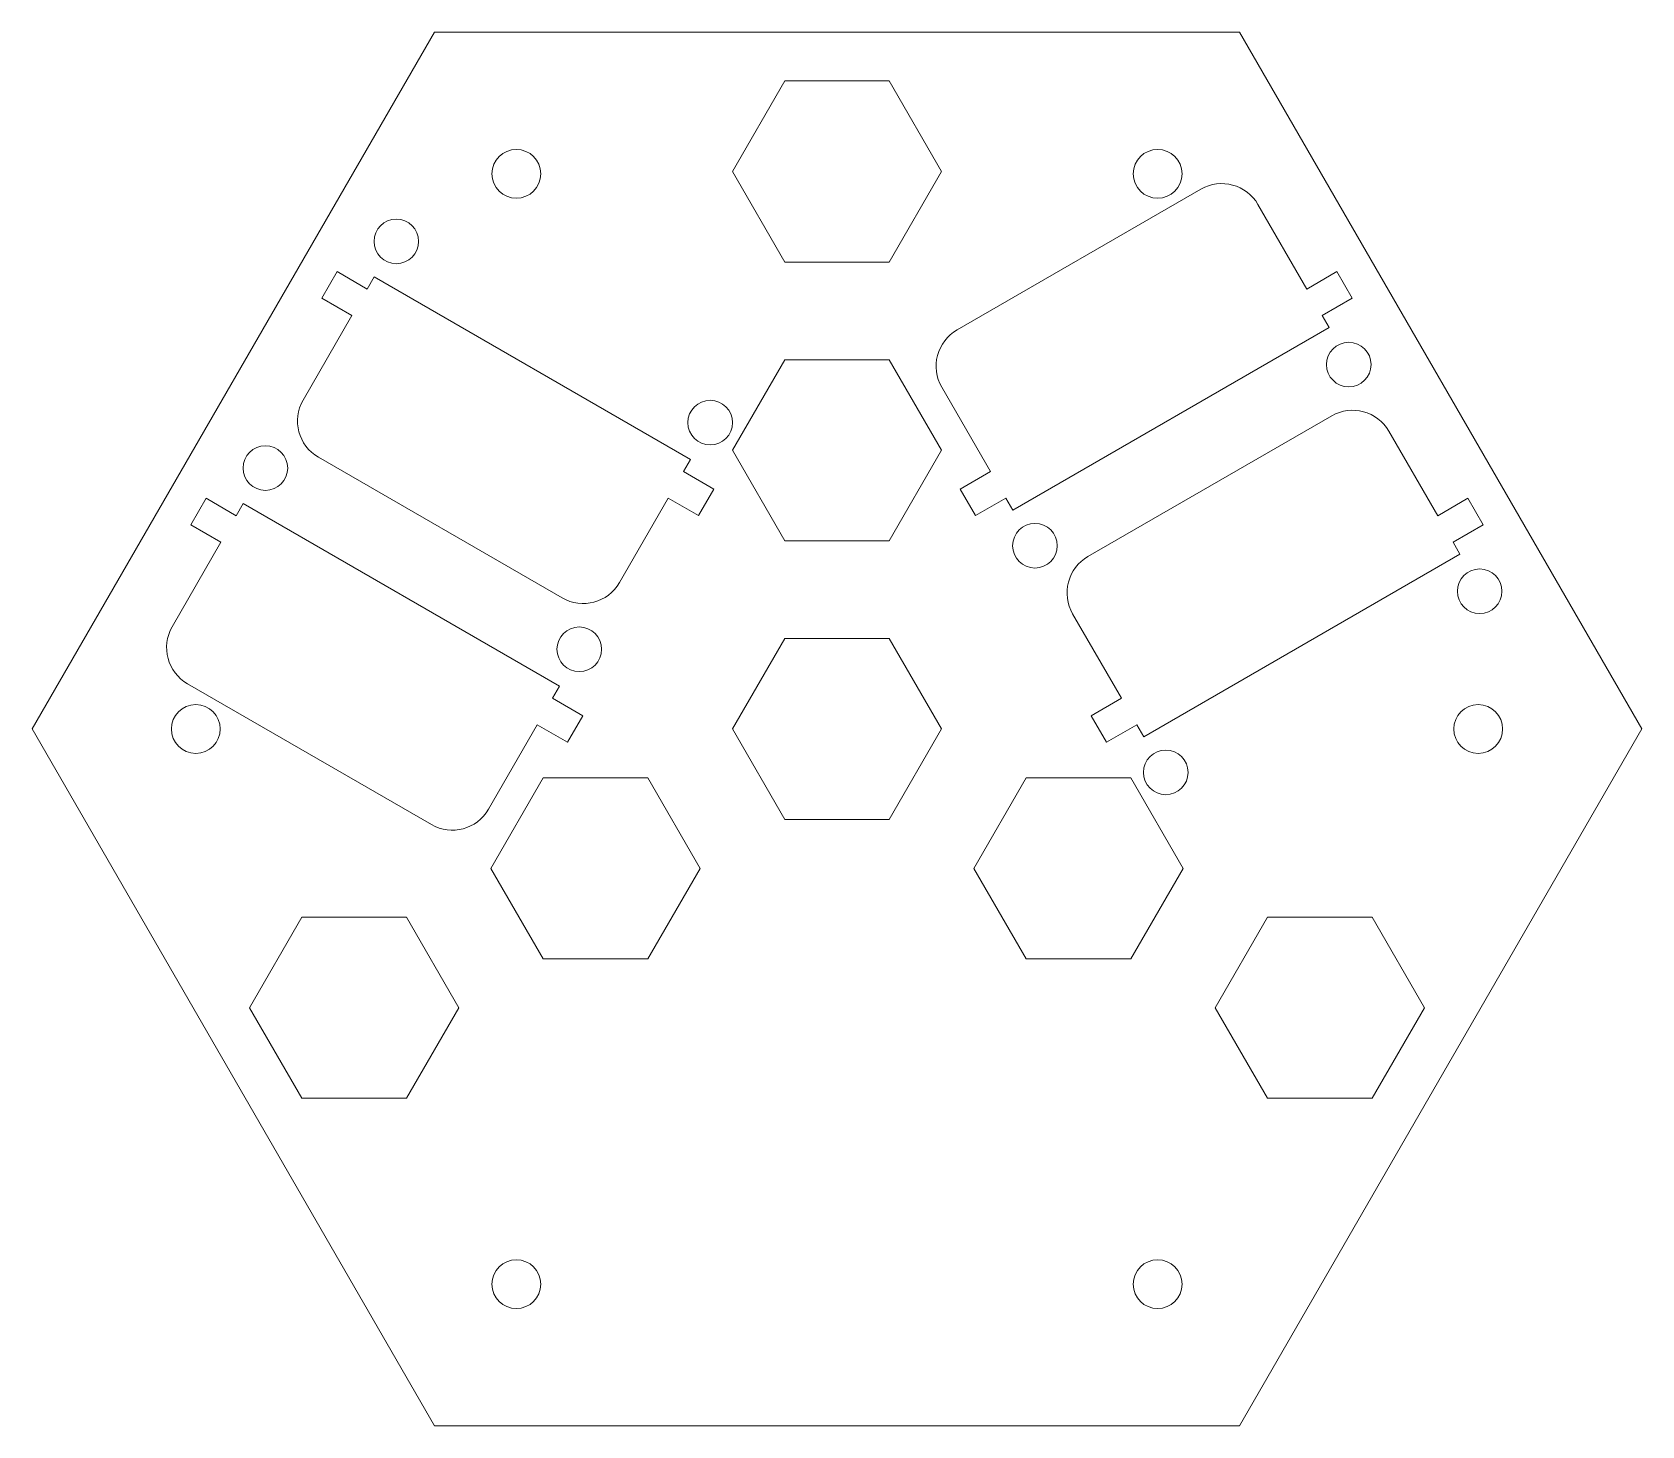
# Model space of a CAD drawing. Extents: x 1.21 to 5.75, y 2.66 to 6.59.
import ezdxf

# ---------------------------------------------------------------- set-up
doc = ezdxf.new("R2010")
doc.units = 0
doc.header["$MEASUREMENT"] = 0
doc.layers.add('VISIBLE', color=7, linetype='Continuous', lineweight=0)

msp = doc.modelspace()

# ---------------------------------------------------------------- linework, layer by layer
at = {"layer": 'VISIBLE', "lineweight": 0}
for p, q in [((1.205933, 4.623946), (2.34245, 6.59245)), ((2.34245, 6.59245), (4.615482, 6.59245)), ((4.615482, 6.59245), (5.751999, 4.623946)), ((3.183472, 6.198749), (3.331219, 6.454654)), ((3.331219, 6.454654), (3.626713, 6.454654)), ((3.626713, 6.454654), (3.77446, 6.198749)), ((3.331219, 5.942843), (3.183472, 6.198749)), ((3.77446, 6.198749), (3.626713, 5.942843)), ((3.817912, 5.751125), (4.506641, 6.148763)), ((4.667983, 6.105532), (4.805778, 5.866863)), ((2.023608, 5.841066), (2.066915, 5.916076)), ((2.066915, 5.916076), (2.152154, 5.866863)), ((3.626713, 5.942843), (3.331219, 5.942843)), ((4.805778, 5.866863), (4.891017, 5.916076)), ((4.891017, 5.916076), (4.934324, 5.841066)), ((2.152154, 5.866863), (2.171839, 5.900959)), ((2.171839, 5.900959), (3.065141, 5.385211)), ((2.108847, 5.791853), (2.023608, 5.841066)), ((4.934324, 5.841066), (4.849085, 5.791853)), ((1.971051, 5.553185), (2.108847, 5.791853)), ((4.849085, 5.791853), (4.86877, 5.757758)), ((4.86877, 5.757758), (3.975468, 5.24201)), ((3.183472, 5.411347), (3.331219, 5.667253)), ((3.331219, 5.667253), (3.626713, 5.667253)), ((3.626713, 5.667253), (3.77446, 5.411347)), ((3.912476, 5.351115), (3.774681, 5.589784)), ((4.187597, 5.110812), (4.876326, 5.50845)), ((5.037668, 5.465218), (5.175463, 5.22655)), ((3.331219, 5.155442), (3.183472, 5.411347)), ((3.77446, 5.411347), (3.626713, 5.155442)), ((2.703012, 4.994205), (2.014283, 5.391843)), ((3.065141, 5.385211), (3.045456, 5.351115)), ((3.045456, 5.351115), (3.130694, 5.301903)), ((3.827238, 5.301903), (3.912476, 5.351115)), ((1.653923, 5.200752), (1.69723, 5.275763)), ((1.69723, 5.275763), (1.782469, 5.22655)), ((3.002149, 5.276105), (2.864353, 5.037437)), ((3.087387, 5.226893), (3.002149, 5.276105)), ((3.130694, 5.301903), (3.087387, 5.226893)), ((3.870545, 5.226893), (3.827238, 5.301903)), ((3.955783, 5.276105), (3.870545, 5.226893)), ((3.975468, 5.24201), (3.955783, 5.276105)), ((5.175463, 5.22655), (5.260702, 5.275763)), ((5.260702, 5.275763), (5.304009, 5.200752)), ((1.782469, 5.22655), (1.802154, 5.260645)), ((1.802154, 5.260645), (2.695456, 4.744897)), ((1.739162, 5.15154), (1.653923, 5.200752)), ((5.304009, 5.200752), (5.21877, 5.15154)), ((1.601366, 4.912871), (1.739162, 5.15154)), ((3.626713, 5.155442), (3.331219, 5.155442)), ((5.21877, 5.15154), (5.238455, 5.117444)), ((5.238455, 5.117444), (4.345153, 4.601696)), ((4.282161, 4.710802), (4.144366, 4.94947)), ((3.183472, 4.623946), (3.331219, 4.879851)), ((3.331219, 4.879851), (3.626713, 4.879851)), ((3.626713, 4.879851), (3.77446, 4.623946)), ((2.333327, 4.353892), (1.644598, 4.75153)), ((2.695456, 4.744897), (2.675771, 4.710802)), ((2.675771, 4.710802), (2.761009, 4.661589)), ((4.196923, 4.661589), (4.282161, 4.710802)), ((2.761009, 4.661589), (2.717702, 4.586579)), ((4.24023, 4.586579), (4.196923, 4.661589)), ((2.34245, 2.655442), (1.205933, 4.623946)), ((2.632464, 4.635792), (2.494668, 4.397123)), ((2.717702, 4.586579), (2.632464, 4.635792)), ((3.331219, 4.36804), (3.183472, 4.623946)), ((3.77446, 4.623946), (3.626713, 4.36804)), ((4.325468, 4.635792), (4.24023, 4.586579)), ((4.345153, 4.601696), (4.325468, 4.635792)), ((5.751999, 4.623946), (4.615482, 2.655442)), ((2.501562, 4.230245), (2.649309, 4.48615)), ((2.649309, 4.48615), (2.944803, 4.48615)), ((2.944803, 4.48615), (3.09255, 4.230245)), ((3.865382, 4.230245), (4.013129, 4.48615)), ((4.013129, 4.48615), (4.308623, 4.48615)), ((4.308623, 4.48615), (4.45637, 4.230245)), ((3.626713, 4.36804), (3.331219, 4.36804)), ((2.649309, 3.974339), (2.501562, 4.230245)), ((3.09255, 4.230245), (2.944803, 3.974339)), ((4.013129, 3.974339), (3.865382, 4.230245)), ((4.45637, 4.230245), (4.308623, 3.974339)), ((1.819652, 3.836544), (1.967399, 4.09245)), ((1.967399, 4.09245), (2.262894, 4.09245)), ((2.262894, 4.09245), (2.410641, 3.836544)), ((4.547291, 3.836544), (4.695038, 4.09245)), ((4.695038, 4.09245), (4.990533, 4.09245)), ((4.990533, 4.09245), (5.13828, 3.836544)), ((2.944803, 3.974339), (2.649309, 3.974339)), ((4.308623, 3.974339), (4.013129, 3.974339)), ((1.967399, 3.580639), (1.819652, 3.836544)), ((2.410641, 3.836544), (2.262894, 3.580639)), ((4.695038, 3.580639), (4.547291, 3.836544)), ((5.13828, 3.836544), (4.990533, 3.580639)), ((2.262894, 3.580639), (1.967399, 3.580639)), ((4.990533, 3.580639), (4.695038, 3.580639)), ((4.615482, 2.655442), (2.34245, 2.655442))]:
    msp.add_line(p, q, dxfattribs=at)
for centre, radius in [((2.573454, 6.192338), 0.068898), ((4.384478, 6.192338), 0.068898), ((2.234304, 6.001277), 0.062992), ((4.924416, 5.653503), 0.062992), ((3.120786, 5.489466), 0.062992), ((1.864619, 5.360963), 0.062992), ((4.037933, 5.141692), 0.062992), ((5.294101, 5.013189), 0.062992), ((2.751101, 4.849152), 0.062992), ((1.667942, 4.623946), 0.068898), ((5.28999, 4.623946), 0.068898), ((4.407618, 4.501378), 0.062992), ((2.573454, 3.055553), 0.068898), ((4.384478, 3.055553), 0.068898)]:
    msp.add_circle(centre, radius, dxfattribs=at)
for centre, start, end in [((4.565696, 6.046477), 30, 120), ((3.876968, 5.648839), 120, 210), ((2.073338, 5.49413), 150, 240), ((4.935381, 5.406163), 30, 120), ((4.246653, 5.008525), 120, 210), ((2.762067, 5.096492), 240, 330), ((1.703653, 4.853816), 150, 240), ((2.392382, 4.456179), 240, 330)]:
    msp.add_arc(centre, 0.11811, start, end, dxfattribs=at)

doc.saveas('drawing.dxf')
